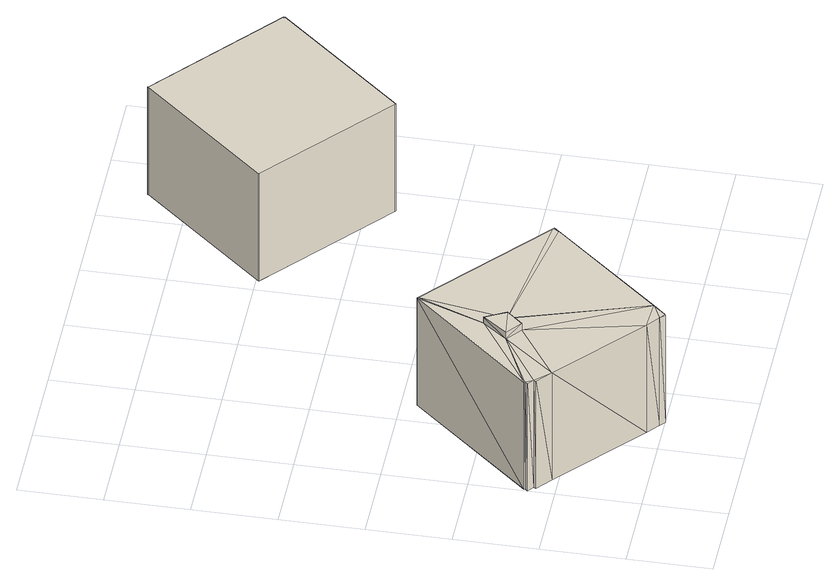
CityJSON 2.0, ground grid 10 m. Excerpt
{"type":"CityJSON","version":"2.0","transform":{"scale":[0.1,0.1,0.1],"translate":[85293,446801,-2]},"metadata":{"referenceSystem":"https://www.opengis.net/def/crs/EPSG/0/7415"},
"CityObjects":{
"building1":{"type":"Building","geometry":[{"type":"Solid","lod":"2.1","boundaries":[[[[0,1,2]],[[2,3,4]],[[0,2,5]],[[6,0,5]],[[7,8,9]],[[5,10,9]],[[11,5,2]],[[5,11,10]],[[11,12,10]],[[10,12,13]],[[14,8,15]],[[8,7,15]],[[10,7,9]],[[2,4,11]],[[11,4,16]],[[17,16,4]],[[6,5,18]],[[19,18,5]],[[14,15,20]],[[21,20,15]],[[10,13,22]],[[22,23,10]],[[13,12,22]],[[24,22,12]],[[25,26,27]],[[27,28,25]],[[8,14,29]],[[20,29,14]],[[3,30,17]],[[17,4,3]],[[12,11,16]],[[16,24,12]],[[31,7,23]],[[10,23,7]],[[27,26,32]],[[33,32,26]],[[33,34,35]],[[35,32,33]],[[35,34,36]],[[36,37,35]],[[0,6,38]],[[18,38,6]],[[1,0,39]],[[38,39,0]],[[2,1,40]],[[39,40,1]],[[5,9,19]],[[41,19,9]],[[9,8,41]],[[29,41,8]],[[15,7,31]],[[31,21,15]],[[3,2,30]],[[40,30,2]],[[25,28,37]],[[37,36,25]],[[31,41,29]],[[21,31,29]],[[20,21,29]],[[26,19,41]],[[38,18,19]],[[25,40,38]],[[30,40,25]],[[40,39,38]],[[25,38,19]],[[31,33,26]],[[34,33,31]],[[26,25,19]],[[23,22,24]],[[34,31,23]],[[34,23,24]],[[36,16,17]],[[16,36,34]],[[17,30,36]],[[34,24,16]],[[36,30,25]],[[41,31,26]],[[28,27,32]],[[32,35,37]],[[32,37,28]]]]}]},
"building2":{"type":"Building","geometry":[{"type":"Solid","lod":"1.2","boundaries":[[[[42,43,44,45,46,47,48,49,50,51]],[[52,50,49,53]],[[54,43,42,55]],[[55,42,51,56]],[[57,44,43,54]],[[58,47,46,59]],[[56,51,50,52]],[[60,45,44,57]],[[59,46,45,60]],[[53,49,48,61]],[[61,48,47,58]],[[55,56,52,53,61,58,59,60,57,54]]]]}]}
},
"vertices":[
[7,126,10],[0,132,10],[3,135,10],[2,136,10],[129,282,10],[24,108,10],[6,123,10],[163,16,10],[142,6,10],[127,18,10],[275,145,10],[130,281,10],[279,152,10],[280,151,10],[148,0,10],[150,1,10],[130,281,166],[129,282,166],[6,123,166],[24,108,166],[148,0,166],[150,1,166],[280,151,166],[275,145,166],[279,152,166],[75,170,166],[94,155,166],[94,155,175],[75,170,175],[142,6,166],[2,136,166],[163,16,166],[111,174,175],[111,174,166],[112,175,166],[112,175,175],[98,200,166],[98,200,175],[7,126,166],[0,132,166],[3,135,166],[127,18,166],
[599,518,9],[468,367,9],[467,368,9],[318,497,9],[317,498,9],[447,647,9],[448,649,9],[449,648,9],[599,520,9],[598,519,9],[599,520,165],[449,648,165],[468,367,165],[599,518,165],[598,519,165],[467,368,165],[447,647,165],[317,498,165],[318,497,165],[448,649,165]
]}
